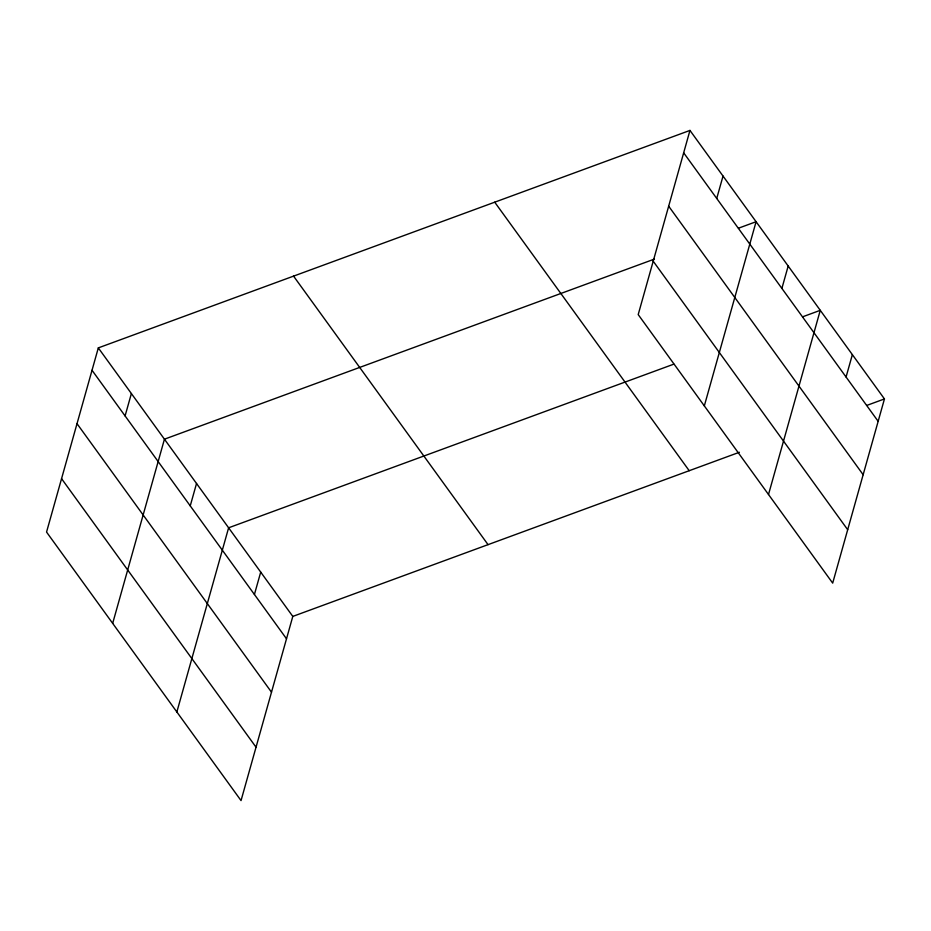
<?xml version="1.0" encoding="UTF-8"?>
<svg xmlns="http://www.w3.org/2000/svg" width="931" height="931" viewBox="0 0 931 931"><rect width="100%" height="100%" fill="white"/><g stroke="black" fill="none" stroke-linecap="round" stroke-linejoin="round"><path stroke-width="1.4" d="M98.314 347.891L46.55 532.067L241.036 800.579L292.8 616.415L98.314 347.891L689.964 130.421L884.45 398.934L832.686 583.109L638.201 314.585L689.964 130.421M125.091 415.924L131.376 393.545M112.674 623.363L164.438 439.188L654.4 259.097M190.238 505.882L196.534 483.492M176.855 711.971L228.619 527.796L673.835 364.149M254.419 594.49L260.715 572.1M716.73 198.454L723.026 176.064M704.325 405.881L756.088 221.718L738.469 228.2M781.889 288.412L788.185 266.022M768.506 494.501L820.269 310.326L802.638 316.808M846.07 377.02L852.365 354.63M292.8 616.415L739.377 452.268M866.819 405.416L884.45 398.934M683.668 152.812L878.154 421.324M668.667 206.193L863.153 474.717M653.201 261.204L847.687 529.716M494.722 202.19L689.208 470.702M293.556 276.123L488.042 544.647M92.029 370.282L286.515 638.794M77.017 423.663L271.503 692.187M61.562 478.674L256.037 747.197"/></g></svg>
